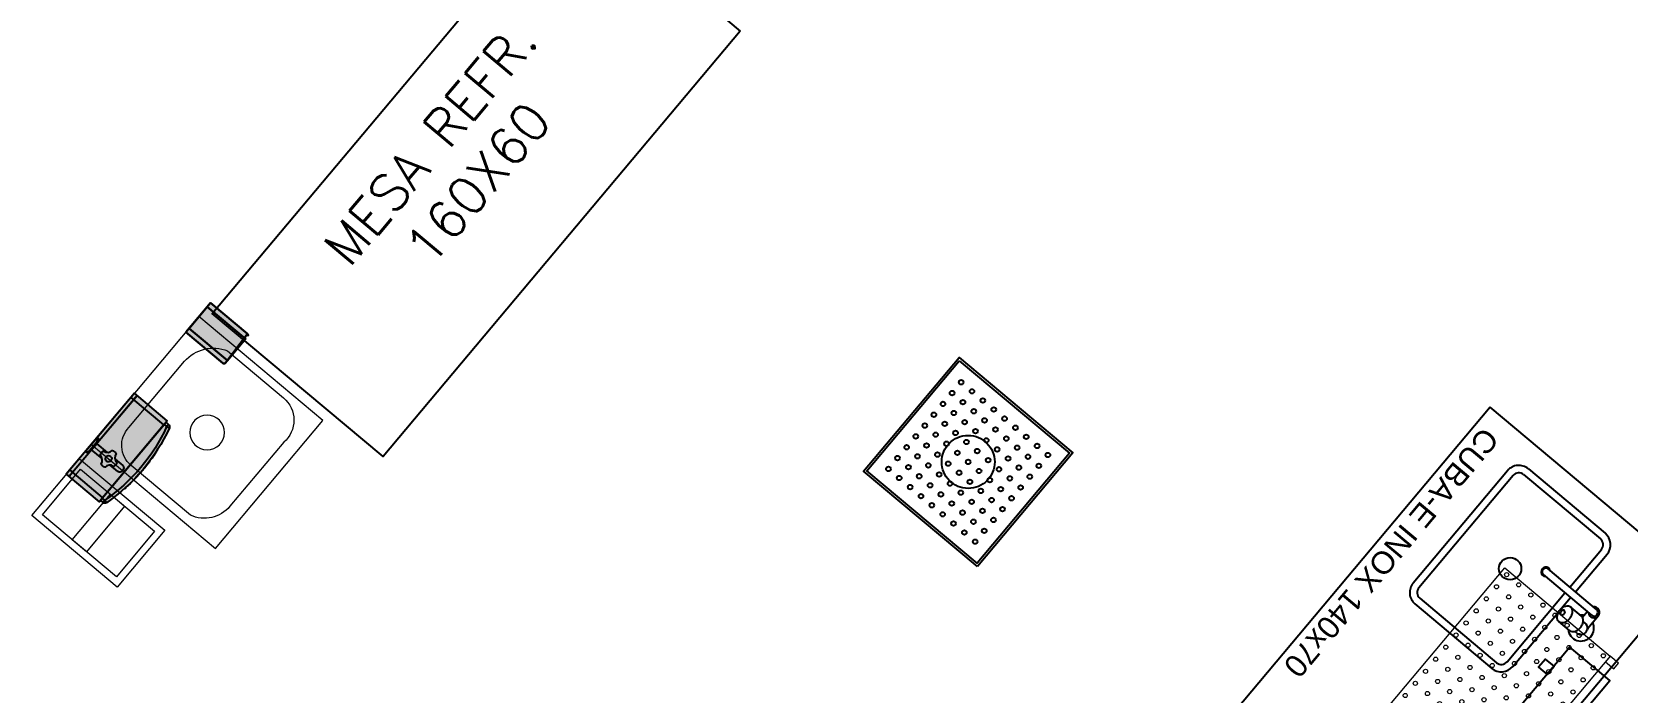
# Model space of a CAD drawing. Header units: metres. Extents: x 822482 to 822767, y 9662202 to 9662512.
# Drawn here: x 822646.847 to 822651.142, y 9662447.986 to 9662449.765 of the extents above; entities that cross this region are included whole.
import ezdxf

# ---------------------------------------------------------------- set-up
doc = ezdxf.new("R2010")
doc.units = ezdxf.units.M
doc.linetypes.add('20006_ARQ_1000_3PV$0$CRF-EPL-L-ARQ-PE-BASE TÉRREO-R08$0$XREF - Ampliações.$0$PA-VAL-BASE-TER$0$HIDDEN', pattern=[9.525, 6.35, -3.175])
for name, color, linetype in [('20006_ARQ_1000_3PV$0$ARQ-SAN', 9, 'Continuous'), ('_LAYOUT - JK', 250, 'Continuous'), ('ARQ_NE_EQUIPAMENTOS', 7, 'Continuous'), ('INOX_MOB', 252, 'Continuous')]:
    doc.layers.add(name, color=color, linetype=linetype)
doc.layers.add('ARQ_NE_GRELHAS', color=7, linetype='Continuous', true_color=0x0032c7)
doc.layers.add('ARQ_NE_INOX', color=7, linetype='Continuous', lineweight=0, true_color=0x0032c7)
doc.layers.add('ARQ_NE_MOBILIÁRIOS', color=251, linetype='Continuous', lineweight=0)
doc.styles.add('Arial', font='arial.ttf', dxfattribs={"height": 0.6})
doc.styles.add('ROMANS', font='romans', dxfattribs={"height": 0.2})

# ---------------------------------------------------------------- blocks, each defined once
blk = doc.blocks.new('20006_ARQ_1400_3PV$0$ILV-014')
at = {"color": 0}
blk.add_lwpolyline([(0, 0.44), (0.455, 0.44), (0.455, 0), (0, 0)], close=True, dxfattribs=at)
blk.add_lwpolyline([(0.0217, 0.3203), (0.0217, 0.1212, 0.464346), (0.114, 0.0432), (0.3417, 0.0432, 0.337648), (0.4295, 0.1102), (0.4295, 0.321, 0.435718), (0.354, 0.392), (0.1184, 0.392, 0.317535), (0.0217, 0.3203, 1.395828)], format="xyb", dxfattribs=at)
blk.add_circle((0.2278, 0.22), 0.0471, dxfattribs=at)
blk = doc.blocks.new('20006_ARQ_1400_3PV$0$IPL-001')
at = {"color": 0}
for points in [[(0, 0), (1, 0), (1, -0.37), (0, -0.37)], [(0, -0.37), (0.02, -0.37), (0.02, -0.4), (0, -0.4)], [(1, -0.37), (0.98, -0.37), (0.98, -0.4), (1, -0.4)]]:
    blk.add_lwpolyline(points, close=True, dxfattribs=at)
for centre in [(0.0119, -0.0156), (0.0544, -0.0156), (0.0969, -0.0156), (0.1394, -0.0156), (0.1819, -0.0156), (0.2244, -0.0156), (0.2668, -0.0156), (0.3093, -0.0156), (0.3518, -0.0156), (0.3943, -0.0156), (0.4368, -0.0156), (0.4792, -0.0156), (0.5217, -0.0156), (0.5642, -0.0156), (0.6067, -0.0156), (0.6492, -0.0156), (0.6917, -0.0156), (0.7341, -0.0156), (0.7766, -0.0156), (0.8191, -0.0156), (0.8616, -0.0156), (0.9041, -0.0156), (0.9465, -0.0156), (0.989, -0.0156), (0.0119, -0.0581), (0.0544, -0.0581), (0.0969, -0.0581), (0.1394, -0.0581), (0.1819, -0.0581), (0.2244, -0.0581), (0.2668, -0.0581), (0.3093, -0.0581), (0.3518, -0.0581), (0.3943, -0.0581), (0.4368, -0.0581), (0.4792, -0.0581), (0.5217, -0.0581), (0.5642, -0.0581), (0.6067, -0.0581), (0.6492, -0.0581), (0.6917, -0.0581), (0.7341, -0.0581), (0.7766, -0.0581), (0.8191, -0.0581), (0.8616, -0.0581), (0.9041, -0.0581), (0.9465, -0.0581), (0.989, -0.0581), (0.0119, -0.1006), (0.0544, -0.1006), (0.0969, -0.1006), (0.1394, -0.1006), (0.1819, -0.1006), (0.2244, -0.1006), (0.2668, -0.1006), (0.3093, -0.1006), (0.3518, -0.1006), (0.3943, -0.1006), (0.4368, -0.1006), (0.4792, -0.1006), (0.5217, -0.1006), (0.5642, -0.1006), (0.6067, -0.1006), (0.6492, -0.1006), (0.6917, -0.1006), (0.7341, -0.1006), (0.7766, -0.1006), (0.8191, -0.1006), (0.8616, -0.1006), (0.9041, -0.1006), (0.9465, -0.1006), (0.989, -0.1006), (0.0119, -0.1431), (0.0544, -0.1431), (0.0969, -0.1431), (0.1394, -0.1431), (0.1819, -0.1431), (0.2244, -0.1431), (0.2668, -0.1431), (0.3093, -0.1431), (0.3518, -0.1431), (0.3943, -0.1431), (0.4368, -0.1431), (0.4792, -0.1431), (0.5217, -0.1431), (0.5642, -0.1431), (0.6067, -0.1431), (0.6492, -0.1431), (0.6917, -0.1431), (0.7341, -0.1431), (0.7766, -0.1431), (0.8191, -0.1431), (0.8616, -0.1431), (0.9041, -0.1431), (0.9465, -0.1431), (0.989, -0.1431), (0.0119, -0.1855), (0.0544, -0.1855), (0.0969, -0.1855), (0.1394, -0.1855), (0.1819, -0.1855), (0.2244, -0.1855), (0.2668, -0.1855), (0.3093, -0.1855), (0.3518, -0.1855), (0.3943, -0.1855), (0.4368, -0.1855), (0.4792, -0.1855), (0.5217, -0.1855), (0.5642, -0.1855), (0.6067, -0.1855), (0.6492, -0.1855), (0.6917, -0.1855), (0.7341, -0.1855), (0.7766, -0.1855), (0.8191, -0.1855), (0.8616, -0.1855), (0.9041, -0.1855), (0.9465, -0.1855), (0.989, -0.1855), (0.0119, -0.228), (0.0544, -0.228), (0.0969, -0.228), (0.1394, -0.228), (0.1819, -0.228), (0.2244, -0.228), (0.2668, -0.228), (0.3093, -0.228), (0.3518, -0.228), (0.3943, -0.228), (0.4368, -0.228), (0.4792, -0.228), (0.5217, -0.228), (0.5642, -0.228), (0.6067, -0.228), (0.6492, -0.228), (0.6917, -0.228), (0.7341, -0.228), (0.7766, -0.228), (0.8191, -0.228), (0.8616, -0.228), (0.9041, -0.228), (0.9465, -0.228), (0.989, -0.228), (0.0119, -0.2705), (0.0544, -0.2705), (0.0969, -0.2705), (0.1394, -0.2705), (0.1819, -0.2705), (0.2244, -0.2705), (0.2668, -0.2705), (0.3093, -0.2705), (0.3518, -0.2705), (0.3943, -0.2705), (0.4368, -0.2705), (0.4792, -0.2705), (0.5217, -0.2705), (0.5642, -0.2705), (0.6067, -0.2705), (0.6492, -0.2705), (0.6917, -0.2705), (0.7341, -0.2705), (0.7766, -0.2705), (0.8191, -0.2705), (0.8616, -0.2705), (0.9041, -0.2705), (0.9465, -0.2705), (0.989, -0.2705), (0.0119, -0.313), (0.0544, -0.313), (0.0969, -0.313), (0.1394, -0.313), (0.1819, -0.313), (0.2244, -0.313), (0.2668, -0.313), (0.3093, -0.313), (0.3518, -0.313), (0.3943, -0.313), (0.4368, -0.313), (0.4792, -0.313), (0.5217, -0.313), (0.5642, -0.313), (0.6067, -0.313), (0.6492, -0.313), (0.6917, -0.313), (0.7341, -0.313), (0.7766, -0.313), (0.8191, -0.313), (0.8616, -0.313), (0.9041, -0.313), (0.9465, -0.313), (0.989, -0.313), (0.0119, -0.3555), (0.0544, -0.3555), (0.0969, -0.3555), (0.1394, -0.3555), (0.1819, -0.3555), (0.2244, -0.3555), (0.2668, -0.3555), (0.3093, -0.3555), (0.3518, -0.3555), (0.3943, -0.3555), (0.4368, -0.3555), (0.4792, -0.3555), (0.5217, -0.3555), (0.5642, -0.3555), (0.6067, -0.3555), (0.6492, -0.3555), (0.6917, -0.3555), (0.7341, -0.3555), (0.7766, -0.3555), (0.8191, -0.3555), (0.8616, -0.3555), (0.9041, -0.3555), (0.9465, -0.3555), (0.989, -0.3555)]:
    blk.add_circle(centre, 0.00562, dxfattribs=at)
blk = doc.blocks.new('20006_ARQ_1000_3PV$0$GRELHA 40x40 (BARRA CHATA)')
for points in [[(6.7092, -10.21), (7.1092, -10.21), (7.1092, -10.61), (6.7092, -10.61)], [(7.1028, -10.6036), (6.7155, -10.6036), (6.7155, -10.2163), (7.1028, -10.2163)]]:
    blk.add_lwpolyline(points, close=True)
for centre in [(6.7568, -10.2576), (6.7949, -10.2576), (6.833, -10.2576), (6.8711, -10.2576), (6.9092, -10.2576), (6.9473, -10.2576), (6.9854, -10.2576), (7.0235, -10.2576), (7.0616, -10.2576), (6.7568, -10.2957), (6.7949, -10.2957), (6.833, -10.2957), (6.8711, -10.2957), (6.9092, -10.2957), (6.9473, -10.2957), (6.9854, -10.2957), (7.0235, -10.2957), (7.0616, -10.2957), (6.7568, -10.3338), (6.7949, -10.3338), (6.833, -10.3338), (6.8711, -10.3338), (6.9092, -10.3338), (6.9473, -10.3338), (6.9854, -10.3338), (7.0235, -10.3338), (7.0616, -10.3338), (6.7568, -10.3719), (6.7949, -10.3719), (6.833, -10.3719), (6.8711, -10.3719), (6.9092, -10.3719), (6.9473, -10.3719), (6.9854, -10.3719), (7.0235, -10.3719), (7.0616, -10.3719), (6.7568, -10.41), (6.7949, -10.41), (6.833, -10.41), (6.8711, -10.41), (6.9092, -10.41), (6.9473, -10.41), (6.9854, -10.41), (7.0235, -10.41), (7.0616, -10.41), (6.7568, -10.4481), (6.7949, -10.4481), (6.833, -10.4481), (6.8711, -10.4481), (6.9092, -10.4481), (6.9473, -10.4481), (6.9854, -10.4481), (7.0235, -10.4481), (7.0616, -10.4481), (6.7568, -10.4861), (6.7568, -10.5242), (6.7949, -10.4861), (6.7949, -10.5242), (6.833, -10.4861), (6.833, -10.5242), (6.8711, -10.4861), (6.8711, -10.5242), (6.9092, -10.4861), (6.9092, -10.5242), (6.9473, -10.4861), (6.9473, -10.5242), (6.9854, -10.4861), (6.9854, -10.5242), (7.0235, -10.4861), (7.0235, -10.5242), (7.0616, -10.4861), (7.0616, -10.5242), (6.7568, -10.5623), (6.7949, -10.5623), (6.833, -10.5623), (6.8711, -10.5623), (6.9092, -10.5623), (6.9473, -10.5623), (6.9854, -10.5623), (7.0235, -10.5623), (7.0616, -10.5623)]:
    blk.add_circle(centre, 0.00619)
at = {"linetype": '20006_ARQ_1000_3PV$0$CRF-EPL-L-ARQ-PE-BASE TÉRREO-R08$0$XREF - Ampliações.$0$PA-VAL-BASE-TER$0$HIDDEN', "ltscale": 0.5}
blk.add_circle((6.9092, -10.41), 0.0714, dxfattribs=at)
blk = doc.blocks.new('GRELHAS')
at = {"layer": 'ARQ_NE_GRELHAS', "transparency": 33554687}
blk.add_blockref('20006_ARQ_1000_3PV$0$GRELHA 40x40 (BARRA CHATA)', (729.0996, -119.4006), dxfattribs=at)
blk = doc.blocks.new('20006_ARQ_1000_3PV$0$TOALHEIRO ROLÃO 70.208 DRACO_p')
at = {"layer": 'ARQ_NE_EQUIPAMENTOS', "true_color": 0xffffff}
h = blk.add_hatch(color=7, dxfattribs=at)
h.dxf.hatch_style = 1
edge = h.paths.add_edge_path()
edge.add_arc((0.1295, -0.2244), 0.008, 285.4367, 360)
edge.add_line((0.1375, -0.2244), (0.1375, -0.215))
edge.add_line((0.1375, -0.215), (-0.1375, -0.215))
edge.add_line((-0.1375, -0.215), (-0.1375, -0.2244))
edge.add_arc((-0.1295, -0.2244), 0.008, 180, 254.5633)
edge.add_arc((0, 0.2445), 0.4945, 254.5633, 285.4367)
h.paths.add_polyline_path([(-0.1425, -0.1), (0.1425, -0.1), (0.1425, -0.215), (-0.1425, -0.215)])
at = {"layer": 'ARQ_NE_EQUIPAMENTOS'}
for points in [[(-0.1275, -0.1), (-0.1275, -0.215), (-0.1425, -0.215), (-0.1425, -0.1), (0.1425, -0.1), (0.1425, -0.215), (0.1275, -0.215), (-0.1275, -0.215)], [(-0.1425, -0.1), (0.1425, -0.1)], [(0.1425, -0.1095), (-0.1425, -0.1095)], [(-0.1425, -0.11), (0.1425, -0.11)], [(0.1275, -0.215), (0.1275, -0.1)], [(-0.1295, -0.2155), (-0.1295, -0.2244)], [(-0.0567, -0.2155), (-0.0567, -0.215)], [(-0.0567, -0.2472), (-0.0567, -0.2467)], [(-0.0507, -0.2155), (-0.0507, -0.215)], [(-0.0357, -0.2155), (-0.0357, -0.215)], [(-0.0309, -0.2155), (-0.0309, -0.215)], [(-0.0309, -0.2495), (-0.0309, -0.249)], [(-0.0254, -0.2155), (-0.0254, -0.215)], [(-0.0146, -0.2155), (-0.0146, -0.215)], [(-0.0135, -0.2155), (-0.0135, -0.215)], [(-0.0135, -0.2503), (-0.0135, -0.2498)], [(-0.0121, -0.2155), (-0.0121, -0.215)], [(-0.0121, -0.2504), (-0.0121, -0.2499)], [(-0.0014, -0.2155), (-0.0014, -0.215)], [(-0.0014, -0.2505), (-0.0014, -0.25)], [(0.003, -0.2155), (0.003, -0.215)], [(0.003, -0.2505), (0.003, -0.25)], [(0.0137, -0.2155), (0.0137, -0.215)], [(0.0137, -0.2503), (0.0137, -0.2498)], [(0.0162, -0.2155), (0.0162, -0.215)], [(0.03, -0.2155), (0.03, -0.215)], [(0.03, -0.2496), (0.03, -0.2491)], [(0.0413, -0.2155), (0.0413, -0.215)], [(0.0447, -0.2155), (0.0447, -0.215)], [(0.0585, -0.2155), (0.0585, -0.215)], [(0.0585, -0.247), (0.0585, -0.2465)], [(0.0722, -0.2155), (0.0722, -0.215)], [(0.1295, -0.2244), (0.1295, -0.2155)]]:
    blk.add_lwpolyline(points, dxfattribs=at)
at = {"layer": 'ARQ_NE_EQUIPAMENTOS', "linetype": 'Continuous', "flags": 128}
for points in [[(0.1375, -0.2155), (0.1295, -0.2155), (-0.1295, -0.2155), (-0.1375, -0.2155), (-0.1375, -0.2244), (-0.1295, -0.2244), (-0.1299, -0.226), (-0.1303, -0.2274), (-0.1307, -0.2287), (-0.131, -0.2299), (-0.1313, -0.2309), (-0.1315, -0.2316), (-0.1316, -0.232), (-0.1316, -0.2322)], [(0.1375, -0.215), (0.1375, -0.2244), (0.1295, -0.2244), (0.1299, -0.226), (0.1303, -0.2274), (0.1307, -0.2287), (0.131, -0.2299), (0.1313, -0.2309), (0.1315, -0.2316), (0.1316, -0.232), (0.1316, -0.2322)]]:
    blk.add_lwpolyline(points, dxfattribs=at)
at = {"layer": 'ARQ_NE_EQUIPAMENTOS', "linetype": 'Continuous'}
for points in [[(-0.1375, -0.2244, 0.337331), (-0.1316, -0.2322, 0.135531), (0.1316, -0.2322, 0.337331), (0.1375, -0.2244)], [(-0.0567, -0.2472, 0.00304), (-0.0507, -0.2479)], [(-0.0507, -0.2474), (-0.0507, -0.2479, 0.007629), (-0.0357, -0.2492), (-0.0357, -0.2487)], [(-0.0309, -0.2495, 0.002799), (-0.0254, -0.2498)], [(-0.0254, -0.2493), (-0.0254, -0.2498, 0.005429), (-0.0146, -0.2503), (-0.0146, -0.2498)], [(-0.0194, -0.2501, 0.002997), (-0.0135, -0.2503)], [(-0.0121, -0.2504, 0.0054), (-0.0014, -0.2505, 0.002224), (0.003, -0.2505, 0.005397), (0.0137, -0.2503)], [(0.0162, -0.2497), (0.0162, -0.2502, 0.006989), (0.03, -0.2496, 0.005716), (0.0413, -0.2488), (0.0413, -0.2483)], [(0.0447, -0.248), (0.0447, -0.2485, 0.007007), (0.0585, -0.247, 0.006966), (0.0722, -0.2452), (0.0722, -0.2447)]]:
    blk.add_lwpolyline(points, format="xyb", dxfattribs=at)
at = {"layer": 'ARQ_NE_EQUIPAMENTOS'}
blk.add_lwpolyline([(-0.1295, -0.2244, 0.135531), (0.1295, -0.2244)], format="xyb", dxfattribs=at)
blk = doc.blocks.new('*U371')
blk.add_blockref('20006_ARQ_1000_3PV$0$TOALHEIRO ROLÃO 70.208 DRACO_p', (0, 0))
blk = doc.blocks.new('*U297')
at = {"true_color": 0xffffff}
h = blk.add_hatch(color=7, dxfattribs=at)
h.dxf.hatch_style = 1
edge = h.paths.add_edge_path()
edge.add_line((-0.0515, 0), (0.0515, 0))
edge.add_line((0.0515, 0), (0.0515, -0.13))
edge.add_arc((0.0465, -0.13), 0.005, 270, 360, ccw=False)
edge.add_line((0.0465, -0.135), (-0.0465, -0.135))
edge.add_arc((-0.0465, -0.13), 0.005, 180, 270, ccw=False)
edge.add_line((-0.0515, -0.13), (-0.0515, 0))
at = {"layer": '20006_ARQ_1000_3PV$0$ARQ-SAN', "lineweight": 30}
blk.add_lwpolyline([(-0.0515, 0), (0.0515, 0), (0.0515, -0.13, -0.414214), (0.0465, -0.135), (-0.0465, -0.135, -0.414214), (-0.0515, -0.13)], format="xyb", close=True, dxfattribs=at)
blk.add_lwpolyline([(-0.038, 0), (0.038, 0), (0.038, -0.135), (-0.038, -0.135)], close=True, dxfattribs=at)
blk = doc.blocks.new('SUPORTE DE MANGUEIRA')
at = {"layer": 'ARQ_NE_INOX', "linetype": 'Continuous'}
for points in [[(1529.799, 941.8477), (1529.799, 941.5477), (1529.999, 941.5477), (1529.999, 941.8477), (1529.799, 941.8477)], [(1529.819, 941.6727), (1529.979, 941.6727), (1529.979, 941.7227), (1529.819, 941.7227), (1529.819, 941.6727)]]:
    blk.add_lwpolyline(points, dxfattribs=at)
blk.add_lwpolyline([(1529.819, 941.8277), (1529.819, 941.5677), (1529.979, 941.5677), (1529.979, 941.8277)], close=True, dxfattribs=at)
blk = doc.blocks.new('KHG')
at = {"layer": 'ARQ_NE_EQUIPAMENTOS', "color": 18, "true_color": 0x000000}
for points in [[(419278.65, 29207.2), (419278.65, 29210.42, 0.087472), (419278.64, 29210.47), (419278.37, 29211.2, 0.315291), (419278.23, 29211.3), (419277.99, 29211.3), (419277.99, 29208.8), (419277.99, 29206.3), (419278.23, 29206.3, 0.315301), (419278.37, 29206.4), (419278.65, 29207.15)], [(419284.6, 29206.38, -0.127893), (419283.34, 29206.38, -0.321173), (419283.27, 29206.47, 0.371886), (419281.64, 29208.1, -0.321173), (419281.55, 29208.17, -0.127893), (419281.55, 29209.43, -0.321173), (419281.64, 29209.5, 0.371881), (419283.27, 29211.13, -0.321173), (419283.34, 29211.22, -0.127893), (419284.6, 29211.22, -0.321173), (419284.67, 29211.13, 0.371886), (419286.3, 29209.5, -0.321173), (419286.39, 29209.43, -0.127893), (419286.39, 29208.17, -0.321173), (419286.3, 29208.1, 0.371886), (419284.67, 29206.47, -0.321173)], [(419283.97, 29207.95, -1), (419283.97, 29209.65, -1)]]:
    blk.add_lwpolyline(points, format="xyb", close=True, dxfattribs=at)
blk.add_lwpolyline([(419278.65, 29207.2), (419278.68, 29207.2, 0.388921), (419278.88, 29207.38), (419278.9, 29207.55), (419278.9, 29210.05), (419278.88, 29210.22, 0.388902), (419278.68, 29210.4), (419278.65, 29210.4)], format="xyb", dxfattribs=at)
for points in [[(419278.9, 29209.86), (419282.58, 29209.86)], [(419282.58, 29207.74), (419278.9, 29207.74)], [(419281.93, 29207.74), (419281.81, 29207.74)], [(419285.4, 29209.86), (419288.07, 29209.86), (419288.29, 29209.82), (419288.49, 29209.72), (419288.66, 29209.55), (419288.79, 29209.33), (419288.88, 29209.07), (419288.9, 29208.8), (419288.88, 29208.53), (419288.79, 29208.27), (419288.66, 29208.05), (419288.49, 29207.88), (419288.29, 29207.78), (419288.07, 29207.74), (419285.4, 29207.74)]]:
    blk.add_lwpolyline(points, dxfattribs=at)
blk = doc.blocks.new('pia')
for p, q in [((198164.95, 321092.91), (198191.95, 321092.89)), ((198164.95, 321090.91), (198191.95, 321090.89)), ((198160.95, 321088.91), (198160.93, 321049.41)), ((198162.95, 321088.91), (198162.93, 321049.41)), ((198193.94, 321075.64), (198193.95, 321088.89)), ((198195.94, 321075.64), (198195.95, 321088.89)), ((198203.35, 321073.63), (198186.35, 321073.65)), ((198203.36, 321075.63), (198186.36, 321075.65)), ((198193.93, 321049.39), (198193.94, 321073.64)), ((198195.94, 321069.88), (198195.94, 321073.64)), ((198201.85, 321073.64), (198201.85, 321071.55)), ((198204.85, 321074.63), (198204.85, 321070.28)), ((198201.39, 321071.64), (198197.63, 321071.64)), ((198203.35, 321070.88), (198202.65, 321070.89)), ((198195.93, 321049.39), (198195.94, 321068.4)), ((198201.39, 321066.64), (198197.63, 321066.64)), ((198203.35, 321067.38), (198202.65, 321067.39)), ((198164.93, 321047.41), (198191.93, 321047.39)), ((198164.93, 321045.41), (198191.93, 321045.39))]:
    blk.add_line(p, q)
for points in [[(198197.63, 321071.64, 0.133256), (198196.99, 321071.47, 0.106756), (198196.38, 321070.91, 0.082828), (198196, 321070.13, 0.071352), (198195.86, 321069.14, 0.071352), (198196, 321068.15, 0.082828), (198196.38, 321067.37, 0.106756), (198196.98, 321066.81, 0.133256), (198197.63, 321066.64, 0.133256), (198198.27, 321066.81, 0.106756), (198198.88, 321067.37, 0.082828), (198199.25, 321068.15, 0.071352), (198199.4, 321069.14, 0.071352), (198199.25, 321070.13, 0.082828), (198198.88, 321070.91, 0.106756), (198198.27, 321071.46, 0.133256)], [(198196.88, 321068.39, 0.133256), (198197.07, 321068.44, 0.106756), (198197.25, 321068.61, 0.082828), (198197.37, 321068.84, 0.071352), (198197.41, 321069.14, 0.071352), (198197.37, 321069.44, 0.082828), (198197.25, 321069.67, 0.106756), (198197.07, 321069.84, 0.133256), (198196.88, 321069.89, 0.133256), (198196.69, 321069.84, 0.106756), (198196.5, 321069.67, 0.082828), (198196.39, 321069.44, 0.071352), (198196.35, 321069.14, 0.071352), (198196.39, 321068.84, 0.082828), (198196.5, 321068.61, 0.106756), (198196.69, 321068.44, 0.133256)]]:
    blk.add_lwpolyline(points, format="xyb", close=True)
blk.add_lwpolyline([(198201.39, 321066.64, 0.133256), (198202.03, 321066.81, 0.106756), (198202.64, 321067.37, 0.082828), (198203.01, 321068.14, 0.071352), (198203.16, 321069.14, 0.071352), (198203.01, 321070.13, 0.082828), (198202.64, 321070.9, 0.106756), (198202.03, 321071.46, 0.133256), (198201.39, 321071.64, 0.133256)], format="xyb")
blk.add_circle((198178.44, 321069.15), 3)
for centre, radius, start, end in [((198164.95, 321088.91), 4, 89.961, 179.961), ((198164.95, 321088.91), 2, 89.989, 179.961), ((198191.95, 321088.89), 4, 359.961, 89.961), ((198191.95, 321088.89), 2, 359.961, 89.961), ((198186.35, 321074.65), 1.25, 53.0911, 306.8309), ((198186.35, 321074.65), 1, 89.9611, 269.9611), ((198203.35, 321074.63), 1.5, 221.7713, 138.1507), ((198203.35, 321074.63), 1, 269.9612, 89.9612), ((198203.35, 321069.13), 3.5, 115.3379, 134.3763), ((198203.35, 321069.13), 3.5, 225.5457, 64.5841), ((198203.35, 321069.13), 1.75, 30.9637, 89.961), ((198203.35, 321069.13), 1.75, 269.961, 24.581), ((198205.85, 321070.28), 1, 179.961, 204.581), ((198164.93, 321049.41), 4, 179.961, 269.961), ((198164.93, 321049.41), 2, 179.961, 269.961), ((198191.93, 321049.39), 4, 269.961, 359.961), ((198191.93, 321049.39), 2, 269.961, 359.961)]:
    blk.add_arc(centre, radius, start, end)
blk = doc.blocks.new('*U378')
at = {"layer": 'INOX_MOB'}
blk.add_lwpolyline([(1.4, -0.7), (0, -0.7), (0, 0), (1.4, 0)], close=True, dxfattribs=at)
at = {"layer": 'INOX_MOB', "xscale": -0.01, "yscale": 0.01, "zscale": 0.01, "rotation": 269.9708741181404}
blk.add_blockref('pia', (-3210.5974, -1980.5316), dxfattribs=at)
blk = doc.blocks.new('20006_ARQ_1400_3PV$0$QES-011')
at = {"color": 0}
for points in [[(0, 0.14), (0.465, 0.14), (0.465, 0), (0, 0)], [(0.3695, 0), (0.3983, 0), (0.3983, -0.03), (0.3695, -0.03)]]:
    blk.add_lwpolyline(points, close=True, dxfattribs=at)
blk = doc.blocks.new('A$C8f1b9c42')
at = {"layer": 'ARQ_NE_EQUIPAMENTOS'}
blk.add_lwpolyline([(372.286, -250.6593), (372.286, -249.163), (372.886, -249.163), (372.886, -250.6593)], close=True, dxfattribs=at)
at = {"layer": '_LAYOUT - JK', "transparency": 33554687, "xscale": -1, "rotation": 90.00000007173149}
blk.add_blockref('20006_ARQ_1400_3PV$0$QES-011', (369.5077, -250.3581), dxfattribs=at)
at = {"layer": 'ARQ_NE_EQUIPAMENTOS', "xscale": -1, "rotation": 269.9714021437484}
blk.add_blockref('*U371', (373.0086, -248.7211), dxfattribs=at)
at = {"layer": 'ARQ_NE_EQUIPAMENTOS', "transparency": 33554687, "xscale": 0.01, "yscale": 0.01, "zscale": 0.01, "rotation": 180.0000000338287}
blk.add_blockref('KHG', (4565.6879, 43.4044), dxfattribs=at)
at = {"layer": 'ARQ_NE_EQUIPAMENTOS', "rotation": 269.9714021437484}
blk.add_blockref('*U297', (372.908, -249.1301), dxfattribs=at)
at = {"layer": 'ARQ_NE_GRELHAS', "linetype": 'Continuous', "transparency": 33554687}
blk.add_blockref('GRELHAS', (-364.9391, -120.3538), dxfattribs=at)
at = {"layer": 'ARQ_NE_INOX', "linetype": 'Continuous', "xscale": -1, "rotation": 270.0000000338288}
blk.add_blockref('SUPORTE DE MANGUEIRA', (-568.9397, -1778.4326), dxfattribs=at)
at = {"layer": 'ARQ_NE_MOBILIÁRIOS', "transparency": 33554687, "xscale": -0.989010989010989, "yscale": 0.9890109890109892, "zscale": 0.989010989010989, "rotation": 270}
blk.add_blockref('20006_ARQ_1400_3PV$0$ILV-014', (372.4728, -249.1336), dxfattribs=at)
at = {"layer": 'ARQ_NE_MOBILIÁRIOS', "transparency": 33554687, "xscale": -1, "rotation": 89.9999999547418}
blk.add_blockref('*U378', (369.3877, -249.7807), dxfattribs=at)
at = {"layer": 'ARQ_NE_MOBILIÁRIOS', "transparency": 33554687, "rotation": 270}
blk.add_blockref('20006_ARQ_1400_3PV$0$IPL-001', (369.7795, -249.8743), dxfattribs=at)
at = {"layer": 'ARQ_NE_EQUIPAMENTOS', "insert": (372.6469, -249.891), "char_height": 0.1, "attachment_point": 5, "rotation": 270, "style": 'ROMANS'}
blk.add_mtext('MESA REFR.\\P160X60', dxfattribs=at)
at = {"layer": 'ARQ_NE_MOBILIÁRIOS', "transparency": 33554687, "insert": (370.0405, -250.7092), "char_height": 0.06, "width": 1.002301, "attachment_point": 5, "rotation": 90, "style": 'Arial'}
blk.add_mtext('CUBA-E INOX 140x70', dxfattribs=at)

msp = doc.modelspace()

# ---------------------------------------------------------------- block references
at = {"ltscale": 10, "rotation": 140.0090103764572}
msp.add_blockref('A$C8f1b9c42', (822772.889, 9662018.4697), dxfattribs=at)

doc.saveas('drawing.dxf')
